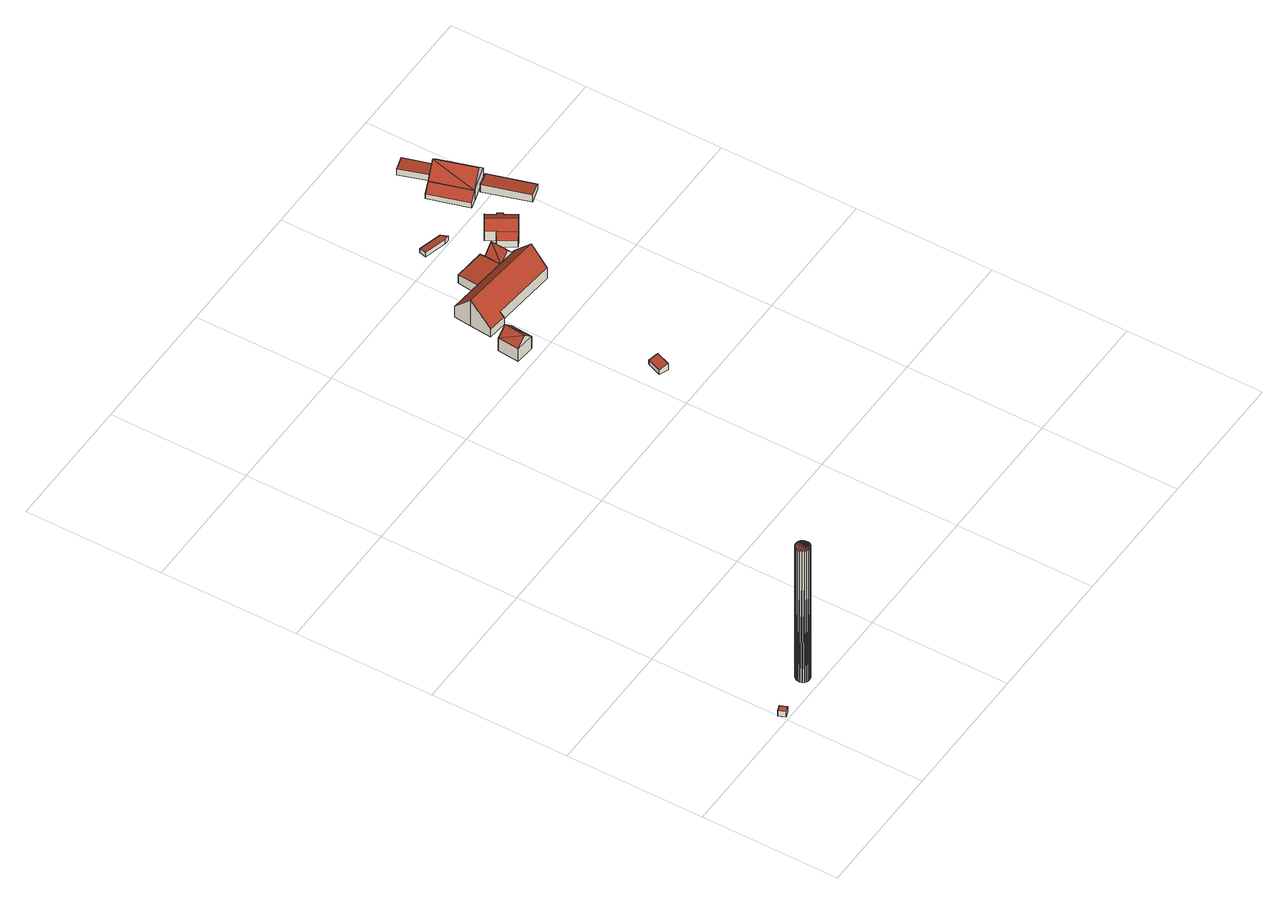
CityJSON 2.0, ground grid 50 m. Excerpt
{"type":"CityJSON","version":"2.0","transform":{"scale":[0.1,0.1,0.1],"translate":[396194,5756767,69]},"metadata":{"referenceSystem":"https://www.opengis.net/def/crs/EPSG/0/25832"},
"CityObjects":{
"building1":{"type":"Building","attributes":{"Gemeindeschluessel":"05515000","Geometrietyp2DReferenz":"3000","function":"31001_2500","roofType":"1000","measuredHeight":2.51},"address":[{"country":"Germany","locality":"Münster","thoroughfareNumber":"131a","thoroughfareName":"Brookweg"}],"geometry":[{"type":"Solid","lod":"2","boundaries":[[[[0,1,2,3]],[[4,5,1,0]],[[6,7,5,4]],[[3,2,7,6]],[[4,0,3,6]],[[1,5,7,2]]]],"semantics":{"surfaces":[{"type":"WallSurface"},{"type":"RoofSurface"},{"type":"GroundSurface"}],"values":[[0,0,0,0,1,2]]}}]},
"building2":{"type":"Building","attributes":{"Geometrietyp2DReferenz":"1000","Gemeindeschluessel":"05515000","function":"51002_1251","roofType":"9999","measuredHeight":58.88},"geometry":[{"type":"Solid","lod":"2","boundaries":[[[[8,9,10]],[[9,11,10]],[[12,13,8]],[[13,9,8]],[[14,15,12]],[[15,13,12]],[[16,17,14]],[[17,15,14]],[[18,19,16]],[[19,17,16]],[[20,21,18]],[[21,19,18]],[[22,23,20]],[[23,21,20]],[[24,25,22]],[[25,23,22]],[[26,27,24]],[[27,25,24]],[[28,29,26]],[[29,27,26]],[[30,31,28]],[[31,29,28]],[[32,33,30]],[[33,31,30]],[[34,35,32]],[[35,33,32]],[[36,37,34]],[[37,35,34]],[[38,39,36]],[[39,37,36]],[[40,41,38]],[[41,39,38]],[[42,43,40]],[[43,41,40]],[[44,45,42]],[[45,43,42]],[[46,47,44]],[[47,45,44]],[[10,11,46]],[[11,47,46]],[[11,9,47]],[[9,13,47]],[[13,15,47]],[[15,17,47]],[[17,19,47]],[[19,21,47]],[[21,23,47]],[[23,25,47]],[[25,27,47]],[[27,29,47]],[[29,31,47]],[[31,33,47]],[[33,35,47]],[[35,37,47]],[[37,39,47]],[[39,41,47]],[[41,43,47]],[[43,45,47]],[[8,10,12]],[[10,46,12]],[[46,44,12]],[[44,42,12]],[[42,40,12]],[[40,38,12]],[[38,36,12]],[[36,34,12]],[[34,32,12]],[[32,30,12]],[[30,28,12]],[[28,26,12]],[[26,24,12]],[[24,22,12]],[[22,20,12]],[[16,14,12]],[[20,18,12]],[[18,16,12]]]],"semantics":{"surfaces":[{"type":"WallSurface"},{"type":"GroundSurface"},{"type":"RoofSurface"}],"values":[[0,0,0,0,0,0,0,0,0,0,0,0,0,0,0,0,0,0,0,0,0,0,0,0,0,0,0,0,0,0,0,0,0,0,0,0,0,0,0,0,1,1,1,1,1,1,1,1,1,1,1,1,1,1,1,1,1,1,2,2,2,2,2,2,2,2,2,2,2,2,2,2,2,2,2,2]]}}]},
"building3":{"type":"Building","attributes":{"Gemeindeschluessel":"05515000","Geometrietyp2DReferenz":"3000","function":"31001_2700","roofType":"3100","measuredHeight":8.83},"geometry":[{"type":"Solid","lod":"2","boundaries":[[[[48,49,50,51]],[[52,53,49,48]],[[54,55,53,52]],[[51,50,55,54]],[[48,56,52]],[[54,57,51]],[[57,56,48]],[[48,51,57]],[[54,52,56]],[[56,57,54]],[[49,53,55,50]]]],"semantics":{"surfaces":[{"type":"WallSurface"},{"type":"RoofSurface"},{"type":"GroundSurface"}],"values":[[0,0,0,0,0,0,1,1,1,1,2]]}}]},
"building4":{"type":"Building","attributes":{"Gemeindeschluessel":"05515000","Geometrietyp2DReferenz":"3000","function":"51009_1610","roofType":"2100","measuredHeight":2.85},"geometry":[{"type":"Solid","lod":"2","boundaries":[[[[58,59,60,61]],[[62,63,59,58]],[[64,65,63,62]],[[61,60,65,64]],[[62,58,61,64]],[[59,63,65,60]]]],"semantics":{"surfaces":[{"type":"WallSurface"},{"type":"RoofSurface"},{"type":"GroundSurface"}],"values":[[0,0,0,0,1,2]]}}]},
"building5":{"type":"Building","attributes":{"Gemeindeschluessel":"05515000","Geometrietyp2DReferenz":"3000","function":"31001_1000"},"address":[{"country":"Germany","locality":"Münster","thoroughfareNumber":"108","thoroughfareName":"Brookweg"}],"children":["building5-1","building5-2"]},
"building5-1":{"type":"BuildingPart","attributes":{"roofType":"3100","measuredHeight":7.73},"parents":["building5"],"geometry":[{"type":"Solid","lod":"2","boundaries":[[[[66,67,68,69]],[[70,71,67,66]],[[72,73,71,70]],[[69,68,74,75]],[[66,69,75,76]],[[77,78,76,75]],[[76,78,70]],[[79,72,70,78]],[[76,70,66]],[[67,71,73,74,68]],[[73,72,75,74]],[[77,79,78]],[[77,75,72,79]]]],"semantics":{"surfaces":[{"type":"WallSurface"},{"type":"RoofSurface"},{"type":"GroundSurface"},{"type":"ClosureSurface"}],"values":[[0,0,0,0,1,1,1,1,0,2,3,0,3]]}}]},
"building5-2":{"type":"BuildingPart","attributes":{"roofType":"3100","measuredHeight":11.55},"parents":["building5"],"geometry":[{"type":"Solid","lod":"2","boundaries":[[[[80,81,82,83]],[[84,85,81,80]],[[86,87,85,84]],[[88,89,87,86]],[[90,68,89,88]],[[91,75,74,68,90]],[[92,73,72,93]],[[94,95,73,92]],[[96,97,95,94]],[[98,99,97,96]],[[100,101,99,98]],[[83,82,101,100]],[[94,92,93,79,77,91,90,88,86,84,96]],[[80,83,100,98,96,84]],[[81,85,87,89,68,74,73,95,97,99,101,82]],[[79,93,72]],[[91,77,75]],[[73,74,75,72]],[[75,77,79,72]]]],"semantics":{"surfaces":[{"type":"WallSurface"},{"type":"RoofSurface"},{"type":"GroundSurface"},{"type":"ClosureSurface"}],"values":[[0,0,0,0,0,0,0,0,0,0,0,0,1,1,2,0,0,3,3]]}}]},
"building6":{"type":"Building","attributes":{"Gemeindeschluessel":"05515000","Geometrietyp2DReferenz":"3000","function":"51009_1610","roofType":"2100","measuredHeight":4.26},"geometry":[{"type":"Solid","lod":"2","boundaries":[[[[102,103,104,105]],[[106,107,103,102]],[[108,109,107,106]],[[110,111,109,108]],[[105,104,111,110]],[[108,106,102,105,110]],[[103,107,109,111,104]]]],"semantics":{"surfaces":[{"type":"WallSurface"},{"type":"RoofSurface"},{"type":"GroundSurface"}],"values":[[0,0,0,0,0,1,2]]}}]},
"building7":{"type":"Building","attributes":{"Gemeindeschluessel":"05515000","Geometrietyp2DReferenz":"3000","function":"31001_2700","roofType":"2100","measuredHeight":1.95},"geometry":[{"type":"Solid","lod":"2","boundaries":[[[[112,113,114,115]],[[116,117,113,112]],[[118,119,117,116]],[[120,121,119,118]],[[115,114,121,120]],[[118,116,112,115,120]],[[113,117,119,121,114]]]],"semantics":{"surfaces":[{"type":"WallSurface"},{"type":"RoofSurface"},{"type":"GroundSurface"}],"values":[[0,0,0,0,0,1,2]]}}]},
"building8":{"type":"Building","attributes":{"Gemeindeschluessel":"05515000","Geometrietyp2DReferenz":"3000","function":"31001_2460"},"children":["building8-1","building8-2"]},
"building8-1":{"type":"BuildingPart","attributes":{"roofType":"2100","measuredHeight":4.04},"parents":["building8"],"geometry":[{"type":"Solid","lod":"2","boundaries":[[[[122,123,124,125,126]],[[127,128,123,122]],[[129,130,128,127]],[[127,122,126,131,129]],[[123,128,130,124]],[[131,126,125]],[[130,129,131,125,124]]]],"semantics":{"surfaces":[{"type":"WallSurface"},{"type":"RoofSurface"},{"type":"GroundSurface"},{"type":"ClosureSurface"}],"values":[[0,0,0,1,2,0,3]]}}]},
"building8-2":{"type":"BuildingPart","attributes":{"roofType":"3100","measuredHeight":6.19},"parents":["building8"],"geometry":[{"type":"Solid","lod":"2","boundaries":[[[[132,133,134,135]],[[136,137,133,132]],[[138,139,137,136]],[[140,141,139,138]],[[125,124,141,140]],[[142,143,130,129]],[[144,145,143,142]],[[146,147,145,144]],[[148,149,147,146]],[[135,134,149,148]],[[142,129,131,125,140,144]],[[138,136,132,135,148,146,144,140]],[[133,137,139,141,124,130,143,145,147,149,134]],[[124,125,131,129,130]]]],"semantics":{"surfaces":[{"type":"WallSurface"},{"type":"RoofSurface"},{"type":"GroundSurface"},{"type":"ClosureSurface"}],"values":[[0,0,0,0,0,0,0,0,0,0,1,1,2,3]]}}]},
"building9":{"type":"Building","attributes":{"Gemeindeschluessel":"05515000","Geometrietyp2DReferenz":"3000","function":"51009_1610","roofType":"2100","measuredHeight":4.68},"geometry":[{"type":"Solid","lod":"2","boundaries":[[[[150,151,152,153]],[[154,155,151,150]],[[156,157,155,154]],[[153,152,157,156]],[[154,150,153,156]],[[151,155,157,152]]]],"semantics":{"surfaces":[{"type":"WallSurface"},{"type":"RoofSurface"},{"type":"GroundSurface"}],"values":[[0,0,0,0,1,2]]}}]},
"building10":{"type":"Building","attributes":{"Gemeindeschluessel":"05515000","Geometrietyp2DReferenz":"3000","function":"31001_2700","roofType":"3100","measuredHeight":9.56},"geometry":[{"type":"Solid","lod":"2","boundaries":[[[[150,158,159,154]],[[160,161,158,150]],[[162,163,161,160]],[[154,159,163,162]],[[150,164,160]],[[162,165,154]],[[154,165,164]],[[164,150,154]],[[165,162,160]],[[160,164,165]],[[158,161,163,159]]]],"semantics":{"surfaces":[{"type":"WallSurface"},{"type":"RoofSurface"},{"type":"GroundSurface"}],"values":[[0,0,0,0,0,0,1,1,1,1,2]]}}]},
"building11":{"type":"Building","attributes":{"Gemeindeschluessel":"05515000","Geometrietyp2DReferenz":"3000","function":"31001_2700","roofType":"2100","measuredHeight":3.27},"geometry":[{"type":"Solid","lod":"2","boundaries":[[[[166,167,168,169]],[[170,171,167,166]],[[172,173,171,170]],[[169,168,173,172]],[[170,166,169,172]],[[167,171,173,168]]]],"semantics":{"surfaces":[{"type":"WallSurface"},{"type":"RoofSurface"},{"type":"GroundSurface"}],"values":[[0,0,0,0,1,2]]}}]},
"building12":{"type":"Building","attributes":{"Gemeindeschluessel":"05515000","Geometrietyp2DReferenz":"3000","function":"31001_2700","roofType":"2100","measuredHeight":2.76},"geometry":[{"type":"Solid","lod":"2","boundaries":[[[[174,175,176,177]],[[178,179,175,174]],[[180,181,179,178]],[[177,176,181,180]],[[178,174,177,180]],[[175,179,181,176]]]],"semantics":{"surfaces":[{"type":"WallSurface"},{"type":"RoofSurface"},{"type":"GroundSurface"}],"values":[[0,0,0,0,1,2]]}}]}
},
"vertices":[
[0,34,27],[0,34,2],[11,9,2],[11,9,27],[21,42,27],[21,42,2],[31,17,27],[31,17,2],
[205,67,596],[205,67,7],[200,74,596],[200,74,7],[207,60,596],[207,60,7],[207,52,596],[207,52,7],[205,45,596],[205,45,7],[200,38,596],[200,38,7],[194,34,596],[194,34,7],[186,31,596],[186,31,7],[178,31,596],[178,31,7],[171,34,596],[171,34,7],[165,38,596],[165,38,7],[160,45,596],[160,45,7],[158,52,596],[158,52,7],[158,60,596],[158,60,7],[160,67,596],[160,67,7],[165,74,596],[165,74,7],[171,78,596],[171,78,7],[178,81,596],[178,81,7],[186,81,596],[186,81,7],[194,78,596],[194,78,7],
[873,1616,69],[873,1616,14],[866,1538,14],[866,1538,69],[942,1611,69],[942,1611,14],[935,1532,69],[935,1532,14],[908,1613,102],[901,1535,102],
[1101,1169,47],[1101,1169,19],[1069,1182,19],[1069,1182,37],[1080,1118,47],[1080,1118,19],[1048,1131,37],[1048,1131,19],
[1169,1852,46],[1169,1852,11],[1163,1788,11],[1163,1788,46],[1235,1846,46],[1235,1846,11],[1230,1781,46],[1230,1781,11],[1163,1787,11],[1163,1787,46],[1202,1849,88],[1174,1786,59],[1197,1784,88],[1220,1782,60],
[912,1669,44],[912,1669,11],[980,1662,11],[980,1662,44],[919,1747,127],[919,1747,11],[926,1811,59],[926,1811,11],[1048,1799,59],[1048,1799,11],[1163,1788,59],[1163,1787,59],[1230,1781,59],[1230,1781,60],[1234,1780,60],[1234,1780,11],[1228,1717,127],[1228,1717,11],[1221,1654,60],[1221,1654,11],[981,1677,59],[981,1677,11],
[1048,1799,53],[1048,1799,10],[1163,1788,10],[1163,1788,53],[1057,1880,48],[1057,1880,10],[1170,1869,48],[1170,1869,10],[1169,1852,49],[1169,1852,10],
[1105,2052,29],[1105,2052,12],[1099,2026,12],[1099,2026,32],[1190,2029,29],[1190,2029,12],[1197,2004,31],[1197,2004,12],[1179,2005,32],[1179,2005,12],
[1289,1803,40],[1289,1803,13],[1311,1816,13],[1311,1816,53],[1311,1816,54],[1253,1860,40],[1253,1860,13],[1275,1876,54],[1275,1876,13],[1294,1843,54],
[1361,1904,47],[1361,1904,13],[1350,1922,13],[1350,1922,47],[1351,1897,54],[1351,1897,13],[1376,1856,53],[1376,1856,13],[1344,1836,75],[1344,1836,13],[1255,1908,54],[1255,1908,13],[1287,1928,75],[1287,1928,13],[1319,1948,54],[1319,1948,13],[1340,1915,53],[1340,1915,13],
[1338,2168,65],[1338,2168,19],[1307,2158,19],[1307,2158,40],[1382,2023,65],[1382,2023,19],[1350,2014,40],[1350,2014,19],
[1338,2168,18],[1382,2023,18],[1435,2197,65],[1435,2197,18],[1479,2052,65],[1479,2052,18],[1387,2182,114],[1431,2037,114],
[1474,1866,50],[1474,1866,18],[1530,1883,18],[1530,1883,40],[1424,2029,51],[1424,2029,18],[1482,2046,40],[1482,2046,18],
[1382,2184,46],[1382,2184,18],[1436,2199,18],[1436,2199,38],[1347,2290,46],[1347,2290,18],[1403,2308,38],[1403,2308,18]
]}
